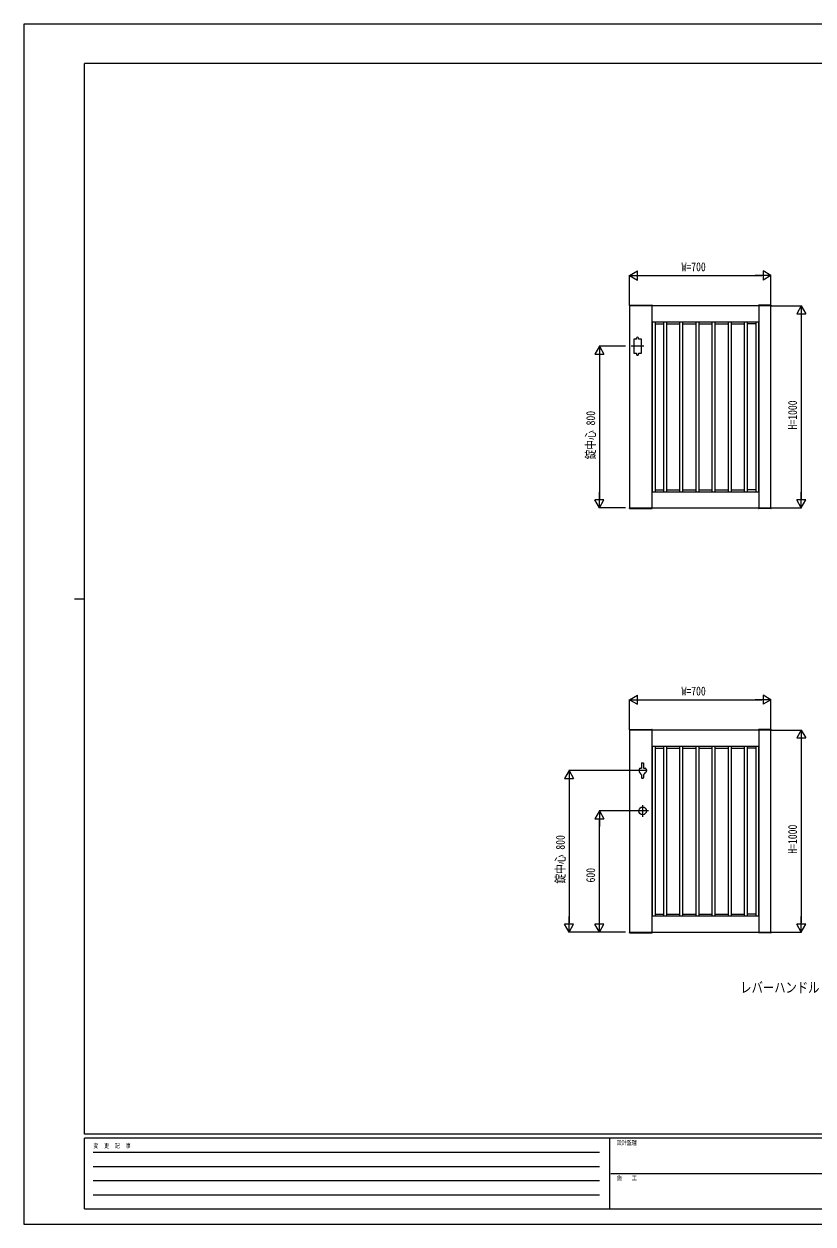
# Model space of a CAD drawing. Units: millimetres, scale not verified. Extents: x -4205 to 4205, y -2970 to 2970.
# Drawn here: x -4205 to -297, y -2970 to 2970 of the extents above; entities that cross this region are included whole.
import ezdxf
from ezdxf.enums import TextEntityAlignment as Align

# ---------------------------------------------------------------- set-up
doc = ezdxf.new("R2010")
doc.units = ezdxf.units.MM
doc.header["$LTSCALE"] = 20
for name, color, linetype in [('0-1_USER1', 3, 'Continuous'), ('0-2_YKK_A1', 4, 'Continuous'), ('0-3_YKK_D', 6, 'Continuous'), ('0-4_YKK_ZWAK', 7, 'Continuous')]:
    doc.layers.add(name, color=color, linetype=linetype)
doc.styles.add('ＭＳ ゴシック', font='')
doc.styles.get('ＭＳ ゴシック').set_extended_font_data('MS Gothic')

msp = doc.modelspace()

# ---------------------------------------------------------------- linework, layer by layer
at = {"layer": '0-2_YKK_A1'}
for p, q in [((-1205.98, 1577.5), (-1205.98, 1575.5)), ((-504.48, 1575), (-1205.48, 1575)), ((-1204.98, 1578.5), (-1094.98, 1578.5)), ((-1204.98, 1575), (-1204.98, 575)), ((-1094.98, 1575), (-1094.98, 575)), ((-1093.98, 1575), (-1093.98, 1577.5)), ((-565.98, 1575), (-565.98, 1577.5)), ((-504.98, 1578.5), (-564.98, 1578.5)), ((-564.98, 1575), (-564.98, 575)), ((-504.98, 575), (-504.98, 1575)), ((-503.98, 1577.5), (-503.98, 1575.5)), ((-1094.98, 1495), (-564.98, 1495)), ((-1094.98, 1485.9), (-1093.98, 1485.9)), ((-1093.98, 1495), (-1093.98, 655)), ((-1079.18, 1495), (-1079.18, 655)), ((-1079.18, 1485.9), (-1037.48, 1485.9)), ((-1037.48, 1495), (-1037.48, 655)), ((-1022.48, 1495), (-1022.48, 655)), ((-1022.48, 1485.9), (-957.48, 1485.9)), ((-957.48, 1495), (-957.48, 655)), ((-942.48, 1495), (-942.48, 655)), ((-942.48, 1485.9), (-877.48, 1485.9)), ((-877.48, 1495), (-877.48, 655)), ((-862.48, 1495), (-862.48, 655)), ((-862.48, 1485.9), (-797.48, 1485.9)), ((-797.48, 1495), (-797.48, 655)), ((-782.48, 1495), (-782.48, 655)), ((-782.48, 1485.9), (-717.48, 1485.9)), ((-717.48, 1495), (-717.48, 655)), ((-702.48, 1495), (-702.48, 655)), ((-702.48, 1485.9), (-637.48, 1485.9)), ((-637.48, 1495), (-637.48, 655)), ((-622.48, 1495), (-622.48, 655)), ((-580.78, 1485.9), (-622.48, 1485.9)), ((-580.78, 1495), (-580.78, 655)), ((-565.98, 1495), (-565.98, 655)), ((-564.98, 1485.9), (-565.98, 1485.9)), ((-1134.48, 1375), (-1197.48, 1375)), ((-1170.98, 1410), (-1170.98, 1415)), ((-1160.98, 1410), (-1160.98, 1415)), ((-1170.98, 1340), (-1170.98, 1335)), ((-1160.98, 1340), (-1160.98, 1335)), ((-1094.98, 663.5), (-1093.98, 663.5)), ((-1094.98, 655), (-564.98, 655)), ((-1079.18, 663.5), (-1037.48, 663.5)), ((-1022.48, 663.5), (-957.48, 663.5)), ((-942.48, 663.5), (-877.48, 663.5)), ((-862.48, 663.5), (-797.48, 663.5)), ((-782.48, 663.5), (-717.48, 663.5)), ((-702.48, 663.5), (-637.48, 663.5)), ((-580.78, 663.5), (-622.48, 663.5)), ((-564.98, 663.5), (-565.98, 663.5)), ((-1205.98, 572.5), (-1205.98, 574.5)), ((-1205.48, 575), (-504.48, 575)), ((-1204.98, 571.5), (-1094.98, 571.5)), ((-1093.98, 575), (-1093.98, 572.5)), ((-565.98, 575), (-565.98, 572.5)), ((-504.98, 571.5), (-564.98, 571.5)), ((-503.98, 572.5), (-503.98, 574.5)), ((-1205.98, -522.5), (-1205.98, -524.5)), ((-504.48, -525), (-1205.48, -525)), ((-1204.98, -521.5), (-1094.98, -521.5)), ((-1204.98, -525), (-1204.98, -1525)), ((-1094.98, -525), (-1094.98, -1525)), ((-1093.98, -525), (-1093.98, -522.5)), ((-565.98, -525), (-565.98, -522.5)), ((-504.98, -521.5), (-564.98, -521.5)), ((-564.98, -525), (-564.98, -1525)), ((-504.98, -1525), (-504.98, -525)), ((-503.98, -522.5), (-503.98, -524.5)), ((-1094.98, -605), (-564.98, -605)), ((-1094.98, -614.1), (-1093.98, -614.1)), ((-1093.98, -605), (-1093.98, -1445)), ((-1079.18, -605), (-1079.18, -1445)), ((-1079.18, -614.1), (-1037.48, -614.1)), ((-1037.48, -605), (-1037.48, -1445)), ((-1022.48, -605), (-1022.48, -1445)), ((-1022.48, -614.1), (-957.48, -614.1)), ((-957.48, -605), (-957.48, -1445)), ((-942.48, -605), (-942.48, -1445)), ((-942.48, -614.1), (-877.48, -614.1)), ((-877.48, -605), (-877.48, -1445)), ((-862.48, -605), (-862.48, -1445)), ((-862.48, -614.1), (-797.48, -614.1)), ((-797.48, -605), (-797.48, -1445)), ((-782.48, -605), (-782.48, -1445)), ((-782.48, -614.1), (-717.48, -614.1)), ((-717.48, -605), (-717.48, -1445)), ((-702.48, -605), (-702.48, -1445)), ((-702.48, -614.1), (-637.48, -614.1)), ((-637.48, -605), (-637.48, -1445)), ((-622.48, -605), (-622.48, -1445)), ((-580.78, -614.1), (-622.48, -614.1)), ((-580.78, -605), (-580.78, -1445)), ((-565.98, -605), (-565.98, -1445)), ((-564.98, -614.1), (-565.98, -614.1)), ((-1146.23, -689.5), (-1146.23, -713)), ((-1144.23, -687.5), (-1137.73, -687.5)), ((-1135.73, -689.5), (-1135.73, -713)), ((-1118.98, -725), (-1162.98, -725)), ((-1158.48, -718), (-1158.48, -732)), ((-1153.48, -713), (-1146.23, -713)), ((-1146.23, -745.84), (-1146.23, -760.5)), ((-1144.23, -762.5), (-1137.73, -762.5)), ((-1135.73, -713), (-1128.48, -713)), ((-1135.73, -745.84), (-1135.73, -760.5)), ((-1123.48, -718), (-1123.48, -732)), ((-1111.98, -925), (-1169.98, -925)), ((-1140.98, -896), (-1140.98, -954)), ((-1094.98, -1436.5), (-1093.98, -1436.5)), ((-1094.98, -1445), (-564.98, -1445)), ((-1079.18, -1436.5), (-1037.48, -1436.5)), ((-1022.48, -1436.5), (-957.48, -1436.5)), ((-942.48, -1436.5), (-877.48, -1436.5)), ((-862.48, -1436.5), (-797.48, -1436.5)), ((-782.48, -1436.5), (-717.48, -1436.5)), ((-702.48, -1436.5), (-637.48, -1436.5)), ((-580.78, -1436.5), (-622.48, -1436.5)), ((-564.98, -1436.5), (-565.98, -1436.5)), ((-1205.98, -1527.5), (-1205.98, -1525.5)), ((-1205.48, -1525), (-504.48, -1525)), ((-1204.98, -1528.5), (-1094.98, -1528.5)), ((-1093.98, -1525), (-1093.98, -1527.5)), ((-565.98, -1525), (-565.98, -1527.5)), ((-504.98, -1528.5), (-564.98, -1528.5)), ((-503.98, -1527.5), (-503.98, -1525.5))]:
    msp.add_line(p, q, dxfattribs=at)
for points in [[(-1170.98, 1410), (-1184.98, 1410), (-1184.98, 1340), (-1170.98, 1340)], [(-1160.98, 1340), (-1146.98, 1340), (-1146.98, 1410), (-1160.98, 1410)]]:
    msp.add_lwpolyline(points, dxfattribs=at)
msp.add_circle((-1140.98, -925), 19, dxfattribs=at)
for centre, radius, start, end in [((-1204.98, 1577.5), 1, 90, 180), ((-1205.48, 1575.5), 0.5, 180, 270), ((-1094.98, 1577.5), 1, 360, 90), ((-564.98, 1577.5), 1, 90, 180), ((-504.98, 1577.5), 1, 360, 90), ((-504.48, 1575.5), 0.5, 270, 360), ((-1165.98, 1415), 5, 0, 180), ((-1165.98, 1335), 5, 180, 0), ((-1205.48, 574.5), 0.5, 90, 180), ((-1204.98, 572.5), 1, 180, 270), ((-1094.98, 572.5), 1, 270, 360), ((-564.98, 572.5), 1, 180, 270), ((-504.98, 572.5), 1, 270, 360), ((-504.48, 574.5), 0.5, 360, 90), ((-1204.98, -522.5), 1, 90, 180), ((-1205.48, -524.5), 0.5, 180, 270), ((-1094.98, -522.5), 1, 360, 90), ((-564.98, -522.5), 1, 90, 180), ((-504.98, -522.5), 1, 360, 90), ((-504.48, -524.5), 0.5, 270, 360), ((-1144.23, -689.5), 2, 90, 180), ((-1137.73, -689.5), 2, 0, 90), ((-1153.48, -718), 5, 90, 180), ((-1153.48, -732), 5, 180, 270), ((-1140.98, -734.56), 12.5, 191.55262, 245.16541), ((-1144.23, -760.5), 2, 180, 270), ((-1137.73, -760.5), 2, 270, 0), ((-1140.98, -734.5), 12.5, 294.83459, 348.44738), ((-1140.98, -734.56), 12.5, 294.83459, 348.44738), ((-1128.48, -718), 5, 0, 90), ((-1128.48, -732), 5, 270, 0), ((-1205.48, -1525.5), 0.5, 90, 180), ((-1204.98, -1527.5), 1, 180, 270), ((-1094.98, -1527.5), 1, 270, 360), ((-564.98, -1527.5), 1, 180, 270), ((-504.98, -1527.5), 1, 270, 360), ((-504.48, -1525.5), 0.5, 360, 90)]:
    msp.add_arc(centre, radius, start, end, dxfattribs=at)
at = {"layer": '0-3_YKK_D'}
for p, q in [((-1204.98, 1725), (-1166.01, 1747.5)), ((-1204.98, 1576), (-1204.98, 1726)), ((-1204.98, 1725), (-1166.01, 1702.5)), ((-1204.98, 1725), (-1127.04, 1725)), ((-1166.01, 1702.5), (-1166.01, 1747.5)), ((-1159.98, 1725), (-549.98, 1725)), ((-504.98, 1725), (-582.92, 1725)), ((-504.98, 1725), (-543.95, 1747.5)), ((-543.95, 1747.5), (-543.95, 1702.5)), ((-504.98, 1725), (-543.95, 1702.5)), ((-504.98, 1576), (-504.98, 1726)), ((-503.98, 1575), (-353.98, 1575)), ((-354.98, 1575), (-377.48, 1536.03)), ((-354.98, 1575), (-332.48, 1536.03)), ((-354.98, 1575), (-354.98, 1497.06)), ((-377.48, 1536.03), (-332.48, 1536.03)), ((-354.98, 1530), (-354.98, 620)), ((-1354.98, 1375), (-1377.48, 1336.03)), ((-1225.98, 1375), (-1355.98, 1375)), ((-1354.98, 1375), (-1332.48, 1336.03)), ((-1354.98, 1375), (-1354.98, 1297.06)), ((-1377.48, 1336.03), (-1332.48, 1336.03)), ((-1354.98, 1330), (-1354.98, 620)), ((-1354.98, 575), (-1377.48, 613.97)), ((-1332.48, 613.97), (-1377.48, 613.97)), ((-1354.98, 575), (-1354.98, 652.94)), ((-1354.98, 575), (-1332.48, 613.97)), ((-354.98, 575), (-377.48, 613.97)), ((-332.48, 613.97), (-377.48, 613.97)), ((-354.98, 575), (-354.98, 652.94)), ((-354.98, 575), (-332.48, 613.97)), ((-1225.98, 575), (-1355.98, 575)), ((-503.98, 575), (-353.98, 575)), ((-1204.98, -375), (-1166.01, -352.5)), ((-1166.01, -397.5), (-1166.01, -352.5)), ((-504.98, -375), (-543.95, -352.5)), ((-543.95, -352.5), (-543.95, -397.5)), ((-1204.98, -524), (-1204.98, -374)), ((-1204.98, -375), (-1166.01, -397.5)), ((-1204.98, -375), (-1127.04, -375)), ((-1159.98, -375), (-549.98, -375)), ((-504.98, -375), (-582.92, -375)), ((-504.98, -375), (-543.95, -397.5)), ((-504.98, -524), (-504.98, -374)), ((-503.98, -525), (-353.98, -525)), ((-354.98, -525), (-377.48, -563.97)), ((-354.98, -525), (-332.48, -563.97)), ((-354.98, -525), (-354.98, -602.94)), ((-377.48, -563.97), (-332.48, -563.97)), ((-354.98, -570), (-354.98, -1480)), ((-1504.98, -725), (-1527.48, -763.97)), ((-1527.48, -763.97), (-1482.48, -763.97)), ((-1163.98, -725), (-1505.98, -725)), ((-1504.98, -725), (-1482.48, -763.97)), ((-1504.98, -725), (-1504.98, -802.94)), ((-1504.98, -770), (-1504.98, -1480)), ((-1354.98, -925), (-1377.48, -963.97)), ((-1170.98, -925), (-1355.98, -925)), ((-1354.98, -925), (-1332.48, -963.97)), ((-1354.98, -925), (-1354.98, -1002.94)), ((-1377.48, -963.97), (-1332.48, -963.97)), ((-1354.98, -1480), (-1354.98, -970)), ((-1504.98, -1525), (-1504.98, -1447.05)), ((-1354.98, -1525), (-1354.98, -1447.05)), ((-354.98, -1525), (-354.98, -1447.05)), ((-1504.98, -1525), (-1527.48, -1486.03)), ((-1482.48, -1486.03), (-1527.48, -1486.03)), ((-1225.98, -1525), (-1505.98, -1525)), ((-1504.98, -1525), (-1482.48, -1486.03)), ((-1354.98, -1525), (-1377.48, -1486.03)), ((-1332.48, -1486.03), (-1377.48, -1486.03)), ((-1225.98, -1525), (-1355.98, -1525)), ((-1354.98, -1525), (-1332.48, -1486.03)), ((-503.98, -1525), (-353.98, -1525)), ((-354.98, -1525), (-377.48, -1486.03)), ((-332.48, -1486.03), (-377.48, -1486.03)), ((-354.98, -1525), (-332.48, -1486.03))]:
    msp.add_line(p, q, dxfattribs=at)
at = {"layer": '0-4_YKK_ZWAK'}
for p, q in [((3895.02, 2775), (-3904.98, 2775)), ((-3904.98, -2525), (-3904.98, 2775)), ((-3954.98, 125), (-3904.98, 125)), ((3895.02, -2525), (-3904.98, -2525)), ((-1304.98, -2545), (-3904.98, -2545)), ((-3904.98, -2895), (-3904.98, -2545)), ((-1304.98, -2545), (-1304.98, -2895)), ((-4.98, -2545), (-1304.98, -2545)), ((-3862.48, -2615), (-1354.98, -2615)), ((-3862.48, -2685), (-1354.98, -2685)), ((-1297.48, -2720), (-4.98, -2720)), ((-3862.48, -2755), (-1354.98, -2755)), ((-3862.48, -2825), (-1354.98, -2825)), ((-3904.98, -2895), (-1304.98, -2895)), ((-1304.98, -2895), (-4.98, -2895))]:
    msp.add_line(p, q, dxfattribs=at)
msp.add_lwpolyline([(-4205, -2970), (4205, -2970), (4205, 2970), (-4205, 2970)], close=True, dxfattribs=at)

# ---------------------------------------------------------------- texts
at = {"layer": '0-1_USER1', "style": 'ＭＳ ゴシック', "width": 0.8}
msp.add_text('レバーハンドル・プッシュプル仕様の場合', height=51.32, dxfattribs=at).set_placement((-656.95, -1840.36), align=Align.BOTTOM_LEFT)
at = {"layer": '0-3_YKK_D', "style": 'ＭＳ ゴシック', "width": 0.8}
for p in [(-947.78, 1733), (-947.78, -367)]:
    msp.add_text('W=700', height=43.99, dxfattribs=at).set_placement(p, align=Align.BOTTOM_LEFT)
for s, p in [('H=1000', (-362.98, 963)), ('錠中心 800', (-1362.98, 815)), ('H=1000', (-362.98, -1137)), ('錠中心 800', (-1512.98, -1285)), ('600', (-1362.98, -1279.4))]:
    msp.add_text(s, height=43.99, rotation=90, dxfattribs=at).set_placement(p, align=Align.BOTTOM_LEFT)
at = {"layer": '0-4_YKK_ZWAK', "style": 'ＭＳ ゴシック', "width": 0.8}
for s, p in [('設計監理', (-1268.31, -2585)), ('変  更  記  事', (-3861.31, -2600)), ('施\u3000\u3000工', (-1268.31, -2760))]:
    msp.add_text(s, height=21.99, dxfattribs=at).set_placement(p, align=Align.BOTTOM_LEFT)

doc.saveas('drawing.dxf')
